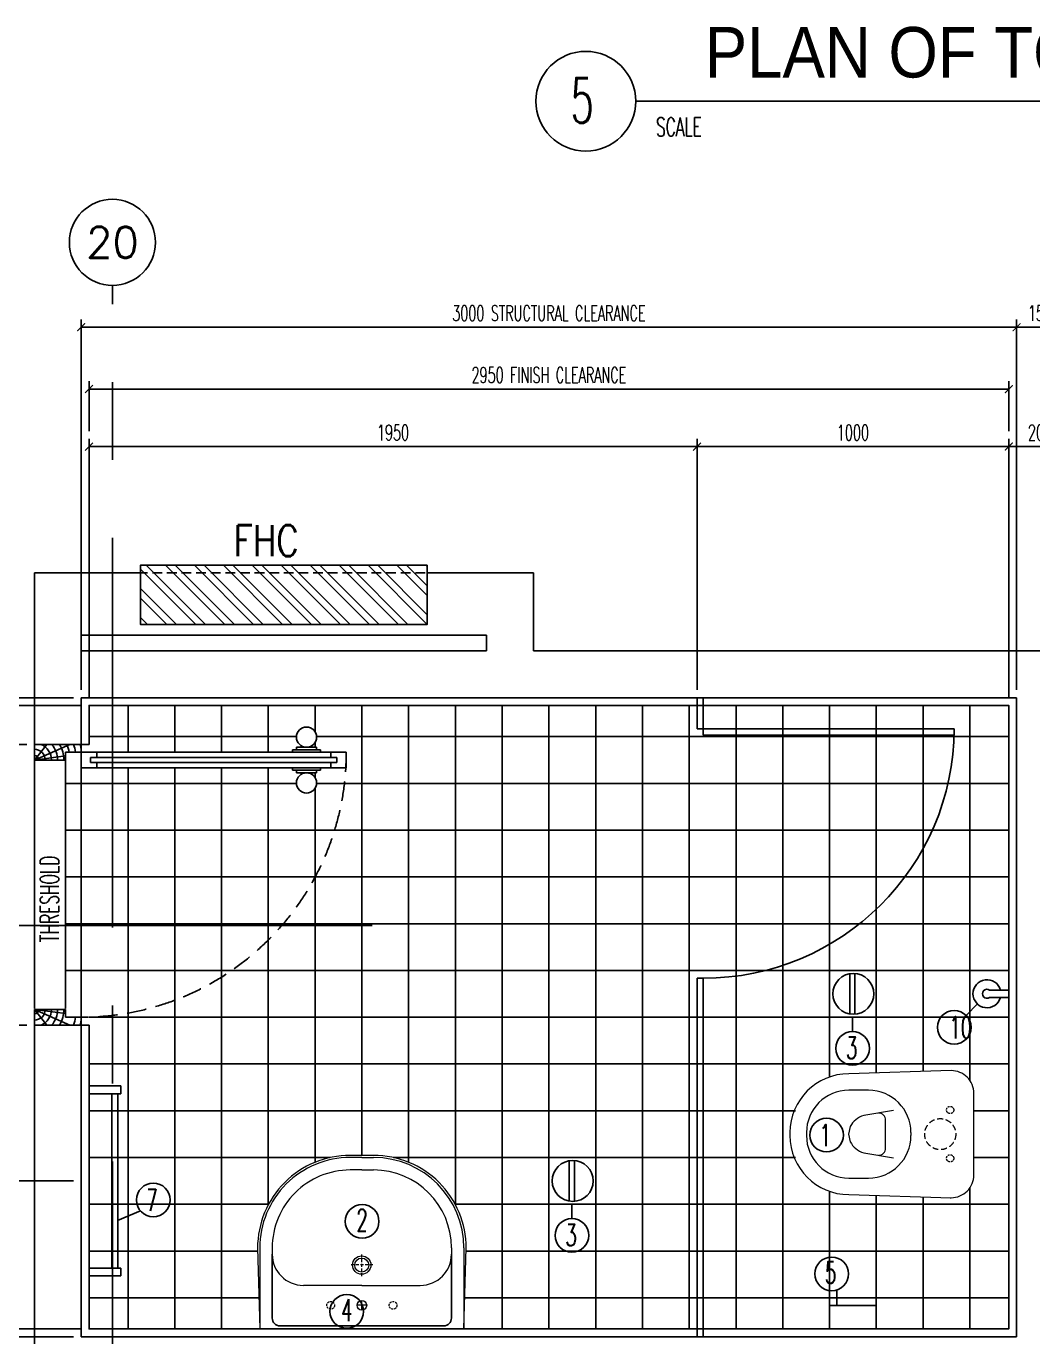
# Model space of a CAD drawing. Extents: x -171191 to -142314, y 196391 to 216316.
# Drawn here: x -168731 to -165503, y 199684 to 203888 of the extents above; entities that cross this region are included whole.
import ezdxf
from ezdxf.enums import TextEntityAlignment as Align

# ---------------------------------------------------------------- set-up
doc = ezdxf.new("R2010")
doc.units = 0
doc.header["$LTSCALE"] = 500
doc.header["$MEASUREMENT"] = 0
for name, pattern in [('CENTERX2', [4, 2.5, -0.5, 0.5, -0.5]), ('DASHED', [0.75, 0.5, -0.25]), ('HIDDEN', [0.375, 0.25, -0.125]), ('HIDDEN2', [0.1875, 0.125, -0.0625])]:
    doc.linetypes.add(name, pattern=pattern)
doc.layers.get('0').update_dxf_attribs({"linetype": 'CONTINUOUS'})
doc.layers.get('DEFPOINTS').update_dxf_attribs({"linetype": 'CONTINUOUS'})
for name, color, linetype in [('3', 3, 'CONTINUOUS'), ('A-TILES', 11, 'CONTINUOUS'), ('AX-CR', 2, 'CONTINUOUS'), ('AX-TXT', 2, 'CONTINUOUS'), ('AXES', 11, 'CENTERX2'), ('Axisname', 6, 'CONTINUOUS'), ('DIM-NEW', 4, 'CONTINUOUS'), ('Dimout', 4, 'CONTINUOUS'), ('DOOR', 2, 'CONTINUOUS'), ('DW', 7, 'CONTINUOUS'), ('ELE', 3, 'CONTINUOUS'), ('ELEV-MARK', 6, 'CONTINUOUS'), ('FHC', 2, 'CONTINUOUS'), ('FIX', 2, 'CONTINUOUS'), ('JUMP', 2, 'CONTINUOUS'), ('PART', 9, 'CONTINUOUS'), ('Plaster', 7, 'CONTINUOUS'), ('Tile', 5, 'CONTINUOUS'), ('TITLE', 1, 'CONTINUOUS'), ('TXT', 2, 'CONTINUOUS'), ('TXT1', 2, 'CONTINUOUS'), ('WALL', 6, 'CONTINUOUS')]:
    doc.layers.add(name, color=color, linetype=linetype)
doc.styles.add('ROMANS', font='romans.shx', dxfattribs={"width": 0.6})
doc.styles.add('TTXT', font='swisse.ttf', dxfattribs={"width": 0.9})
doc.dimstyles.new('R50', dxfattribs={"dimscale": 0, "dimtxt": 0.06, "dimasz": 0.03, "dimexe": 0.03, "dimexo": 0.03, "dimgap": 0.03, "dimtad": 1, "dimdec": 0, "dimlfac": 1000, "dimzin": 13, "dimdsep": 46, "dimtxsty": 'ROMANS', "dimblk": 'ARCHTICK', "dimcen": 0.09, "dimclrd": 4, "dimclre": 4, "dimclrt": 2, "dimadec": 0, "dimazin": 0, "dimtfac": 1, "dimtdec": 0, "dimtofl": 0, "dimtmove": 2, "dimatfit": 3, "dimldrblk": 'CLOSEDBLANK', "dimfxl": 0, "dimtolj": 1, "dimtzin": 0, "dimarcsym": 0})

# ---------------------------------------------------------------- blocks, each defined once
blk = doc.blocks.new('DOOR90')
at = {"layer": 'DOOR', "color": 0, "linetype": 'ByBlock'}
for p, q in [((-150, 0), (-150, -25)), ((-150, 0), (0, 0)), ((0, -50), (0, 0)), ((-1000, -25), (-1000, -75)), ((-1000, -75), (-1000, -25)), ((-950, -25), (-1000, -25)), ((-970, -42), (-970, -58)), ((-950, -42), (-970, -42)), ((-950, -25), (-950, -42)), ((-917.6, -25), (-917.6, -17.8)), ((-827.6, -17.8), (-917.6, -17.8)), ((-905, -17.8), (-905, -8.8)), ((-905, -8.8), (-840.2, -8.8)), ((-905, -17.8), (-840.2, -17.8)), ((-840.2, -17.8), (-840.2, -8.8)), ((-827.6, -25), (-827.6, -17.8)), ((-200, -42), (-200, -25)), ((-200, -25), (-150, -25)), ((-180, -42), (-200, -42)), ((-180, -58), (-180, -42)), ((-150, -75), (-150, -25)), ((-150, -25), (-100, -25)), ((-100, -25), (-100, -50)), ((-950, -75), (-1000, -75)), ((-950, -58), (-970, -58)), ((-950, -58), (-950, -75)), ((-917.6, -75), (-917.6, -82.2)), ((-827.6, -82.2), (-917.6, -82.2)), ((-905, -82.2), (-905, -91.2)), ((-905, -82.2), (-840.2, -82.2)), ((-840.2, -82.2), (-840.2, -91.2)), ((-827.6, -75), (-827.6, -82.2)), ((-200, -75), (-200, -58)), ((-200, -58), (-180, -58)), ((-150, -75), (-200, -75)), ((-100, -50), (0, -50)), ((-905, -91.2), (-840.2, -91.2)), ((-150, -900), (-150, -875)), ((-150, -875), (-100, -875)), ((-100, -850), (0, -850)), ((-100, -875), (-100, -850)), ((0, -850), (0, -900)), ((0, -900), (-150, -900)), ((-150, -900), (0, -900))]:
    blk.add_line(p, q, dxfattribs=at)
at = {"layer": 'DOOR', "color": 9, "linetype": 'ByBlock'}
for p, q in [((0, -50), (-113.7, 0)), ((0, -50), (-40.1, 0)), ((0, -50), (-100, -36.6)), ((0, -850), (-113.7, -900)), ((0, -850), (-100, -863.4)), ((0, -850), (-40.1, -900))]:
    blk.add_line(p, q, dxfattribs=at)
at = {"layer": 'DOOR', "linetype": 'ByBlock'}
for p, q in [((-200, -25), (-950, -25)), ((-200, -42), (-950, -42)), ((-200, -58), (-950, -58)), ((-950, -75), (-200, -75))]:
    blk.add_line(p, q, dxfattribs=at)
at = {"layer": 'DOOR', "color": 0, "linetype": 'ByBlock'}
for centre in [(-872.6, 23.5), (-872.6, -123.5)]:
    blk.add_circle(centre, 32.4, dxfattribs=at)
at = {"layer": 'DOOR', "color": 9, "linetype": 'ByBlock'}
for centre, radius, start, end in [((0, -50), 154.4, 161.1053, 166.2858), ((0, -50), 134.4, 158.1598, 169.28), ((0, -50), 94.4, 148.0182, 180), ((0, -50), 74.4, 137.7764, 180), ((0, -50), 114.4, 154.0838, 167.3774), ((0, -50), 54.4, 113.2074, 180), ((0, -50), 34.4, 90, 180), ((0, -50), 14.4, 90, 180), ((0, -850), 134.4, 190.72, 201.8402), ((0, -850), 94.4, 180, 211.9818), ((0, -850), 74.4, 180, 222.2236), ((0, -850), 54.4, 180, 246.7926), ((0, -850), 34.4, 180, 270), ((0, -850), 14.4, 180, 270), ((0, -850), 154.4, 193.7142, 198.8947)]:
    blk.add_arc(centre, radius, start, end, dxfattribs=at)
at = {"layer": 'DOOR', "linetype": 'HIDDEN', "ltscale": 0.5}
blk.add_arc((-150, -25), 850, 180, 270, dxfattribs=at)
blk = doc.blocks.new('_ARCHTICK')
at = {"color": 0, "linetype": 'ByBlock', "const_width": 0.15}
blk.add_lwpolyline([(-0.5, -0.5), (0.5, 0.5)], dxfattribs=at)
blk = doc.blocks.new('*D66')
at = {"layer": 'DEFPOINTS', "color": 0}
for p in [(-169598, 201709.2), (-168530, 201709.2), (-168530, 199709.2)]:
    blk.add_point(p, dxfattribs=at)
at = {"layer": 'Dimout', "color": 4, "lineweight": -2}
for p, q in [((-168555, 201709.2), (-169623, 201709.2)), ((-169598, 199709.2), (-169598, 201709.2)), ((-168555, 199709.2), (-169623, 199709.2))]:
    blk.add_line(p, q, dxfattribs=at)
at = {"layer": 'Dimout', "color": 4, "lineweight": -2, "xscale": 25, "yscale": 25, "zscale": 25}
for p, rotation in [((-169598, 201709.2), 90), ((-169598, 199709.2), 270)]:
    blk.add_blockref('_ARCHTICK', p, dxfattribs=dict(at, rotation=rotation))
at = {"layer": 'Dimout', "color": 2, "insert": (-169643, 200709.2), "char_height": 50, "attachment_point": 5, "rotation": 90, "style": 'ROMANS'}
blk.add_mtext('\\A1;2000 FINISH CLEARANCE', dxfattribs=at)
blk = doc.blocks.new('_ClosedBlank')
at = {"color": 0, "linetype": 'ByBlock', "lineweight": -2}
for p, q in [((-1, 0.17), (0, 0)), ((-1, 0.17), (-1, -0.17)), ((0, 0), (-1, -0.17))]:
    blk.add_line(p, q, dxfattribs=at)
blk = doc.blocks.new('*D65')
at = {"layer": 'DEFPOINTS', "color": 0}
for p in [(-169740.4, 201734.2), (-168555, 201734.2), (-168555, 199684.2)]:
    blk.add_point(p, dxfattribs=at)
at = {"layer": 'Dimout', "color": 4, "lineweight": -2}
for p, q in [((-168580, 201734.2), (-169765.4, 201734.2)), ((-169740.4, 199684.2), (-169740.4, 201734.2)), ((-168580, 199684.2), (-169765.4, 199684.2))]:
    blk.add_line(p, q, dxfattribs=at)
at = {"layer": 'Dimout', "color": 4, "lineweight": -2, "xscale": 25, "yscale": 25, "zscale": 25}
for p, rotation in [((-169740.4, 201734.2), 90), ((-169740.4, 199684.2), 270)]:
    blk.add_blockref('_ARCHTICK', p, dxfattribs=dict(at, rotation=rotation))
at = {"layer": 'Dimout', "color": 2, "insert": (-169785.4, 200709.2), "char_height": 50, "attachment_point": 5, "rotation": 90, "style": 'ROMANS'}
blk.add_mtext('\\A1;2050 STRUCTURAL CLEARANCE', dxfattribs=at)
blk = doc.blocks.new('*D64')
at = {"layer": 'DEFPOINTS', "color": 0}
for p in [(-168705, 201584.2), (-169414.7, 200684.2), (-168705, 200684.2)]:
    blk.add_point(p, dxfattribs=at)
at = {"layer": 'Dimout', "color": 4, "lineweight": -2}
for p, q in [((-168730, 201584.2), (-169439.7, 201584.2)), ((-169414.7, 201584.2), (-169414.7, 200684.2)), ((-168730, 200684.2), (-169439.7, 200684.2))]:
    blk.add_line(p, q, dxfattribs=at)
at = {"layer": 'Dimout', "color": 4, "lineweight": -2, "xscale": 25, "yscale": 25, "zscale": 25}
for p, rotation in [((-169414.7, 201584.2), 90), ((-169414.7, 200684.2), 270)]:
    blk.add_blockref('_ARCHTICK', p, dxfattribs=dict(at, rotation=rotation))
at = {"layer": 'Dimout', "color": 2, "insert": (-169459.7, 201134.2), "char_height": 50, "attachment_point": 5, "rotation": 90, "style": 'ROMANS'}
blk.add_mtext('\\A1;900', dxfattribs=at)
blk = doc.blocks.new('*X5')
at = {"color": 0}
for p, q in [((14608, 7877), (14819, 8088)), ((14625, 7890), (14821, 8086)), ((14637, 7899), (14823, 8084)), ((14647, 7905), (14825, 8082)), ((14656, 7910), (14826, 8081)), ((14664, 7915), (14828, 8079)), ((14671, 7919), (14830, 8077)), ((14678, 7922), (14832, 8075)), ((14685, 7925), (14833, 8073)), ((14691, 7928), (14835, 8072)), ((14697, 7930), (14837, 8070)), ((14703, 7933), (14839, 8068)), ((14709, 7935), (14841, 8066)), ((14714, 7937), (14842, 8065)), ((14719, 7938), (14844, 8063)), ((14725, 7940), (14846, 8061)), ((14730, 7941), (14848, 8059)), ((14734, 7943), (14849, 8058)), ((14739, 7944), (14851, 8056)), ((14744, 7945), (14853, 8054)), ((14749, 7946), (14855, 8052)), ((14753, 7947), (14856, 8051)), ((14757, 7948), (14858, 8049)), ((14762, 7949), (14860, 8047)), ((14766, 7950), (14862, 8045)), ((14770, 7950), (14863, 8043)), ((14774, 7951), (14865, 8042)), ((14778, 7951), (14867, 8040)), ((14782, 7952), (14869, 8038)), ((14786, 7952), (14871, 8036)), ((14790, 7953), (14872, 8035)), ((14794, 7953), (14874, 8033)), ((14798, 7953), (14876, 8031)), ((14802, 7953), (14878, 8029)), ((14805, 7954), (14879, 8028)), ((14809, 7954), (14881, 8026)), ((14813, 7954), (14883, 8024)), ((14816, 7954), (14885, 8022)), ((14820, 7954), (14886, 8020)), ((14823, 7954), (14888, 8019)), ((14827, 7954), (14890, 8017)), ((14830, 7954), (14892, 8015)), ((14834, 7953), (14894, 8013)), ((14837, 7953), (14895, 8012)), ((14840, 7953), (14897, 8010)), ((14844, 7953), (14899, 8008)), ((14847, 7953), (14901, 8006)), ((14850, 7952), (14902, 8005)), ((14853, 7952), (14904, 8003)), ((14856, 7952), (14906, 8001)), ((14860, 7951), (14908, 7999)), ((14863, 7951), (14909, 7997)), ((14866, 7950), (14911, 7996)), ((14869, 7950), (14913, 7994)), ((14872, 7949), (14915, 7992)), ((14875, 7949), (14917, 7990)), ((14878, 7948), (14918, 7989)), ((14881, 7948), (14920, 7987)), ((14884, 7947), (14922, 7985)), ((14887, 7947), (14924, 7983)), ((14890, 7946), (14925, 7982)), ((14893, 7945), (14927, 7980)), ((14895, 7945), (14929, 7978)), ((14898, 7944), (14931, 7976)), ((14901, 7943), (14932, 7974)), ((14904, 7942), (14934, 7973)), ((14907, 7942), (14936, 7971)), ((14909, 7941), (14938, 7969)), ((14912, 7940), (14939, 7967)), ((14915, 7939), (14941, 7966)), ((14917, 7938), (14943, 7964)), ((14920, 7937), (14945, 7962)), ((14923, 7937), (14947, 7960)), ((14925, 7936), (14948, 7959)), ((14928, 7935), (14950, 7957)), ((14931, 7934), (14952, 7955)), ((14933, 7933), (14954, 7953)), ((14936, 7932), (14955, 7952)), ((14938, 7931), (14957, 7950)), ((14941, 7930), (14959, 7948)), ((14943, 7929), (14961, 7946)), ((14946, 7928), (14962, 7944)), ((14948, 7927), (14964, 7943)), ((14951, 7926), (14966, 7941)), ((14953, 7925), (14968, 7939)), ((14956, 7923), (14970, 7937)), ((14958, 7922), (14971, 7936)), ((14960, 7921), (14973, 7934)), ((14963, 7920), (14975, 7932)), ((14965, 7919), (14977, 7930)), ((14967, 7918), (14978, 7929)), ((14970, 7916), (14980, 7927)), ((14972, 7915), (14982, 7925)), ((14974, 7914), (14984, 7923)), ((14977, 7913), (14985, 7921)), ((14979, 7911), (14987, 7920)), ((14981, 7910), (14989, 7918)), ((14983, 7909), (14991, 7916)), ((14986, 7908), (14993, 7914)), ((14988, 7906), (14994, 7913)), ((14990, 7905), (14996, 7911)), ((14992, 7903), (14998, 7909)), ((14994, 7902), (15000, 7907)), ((14997, 7901), (15001, 7906)), ((14999, 7899), (15003, 7904)), ((15001, 7898), (15005, 7902)), ((15003, 7896), (15007, 7900)), ((15005, 7895), (15008, 7898)), ((15007, 7894), (15010, 7897)), ((15009, 7892), (15012, 7895)), ((15011, 7891), (15014, 7893)), ((15013, 7889), (15016, 7891)), ((15015, 7888), (15017, 7890)), ((15017, 7886), (15019, 7888)), ((15019, 7884), (15021, 7886)), ((15021, 7883), (15023, 7884)), ((15023, 7881), (15024, 7883)), ((14360, 7629), (14571, 7839)), ((14364, 7629), (14557, 7822)), ((14368, 7629), (14549, 7810)), ((14371, 7629), (14542, 7800)), ((14375, 7629), (14537, 7791)), ((14378, 7629), (14533, 7783)), ((15025, 7880), (15026, 7881)), ((15027, 7878), (15028, 7879)), ((15029, 7877), (15030, 7877)), ((15031, 7875), (15031, 7875)), ((15033, 7873), (15033, 7874)), ((15035, 7872), (15035, 7872)), ((15036, 7870), (15037, 7870)), ((15038, 7868), (15038, 7868)), ((15040, 7867), (15040, 7867)), ((15042, 7865), (15042, 7865)), ((15044, 7863), (15044, 7863)), ((15046, 7861), (15046, 7861)), ((15047, 7860), (15047, 7860)), ((15051, 7856), (15051, 7856)), ((15053, 7854), (15053, 7854)), ((15054, 7852), (15054, 7853)), ((15056, 7851), (15056, 7851)), ((15058, 7849), (15058, 7849)), ((15059, 7847), (15060, 7847)), ((15061, 7845), (15061, 7845)), ((15063, 7843), (15063, 7844)), ((15064, 7841), (15065, 7842)), ((15066, 7839), (15067, 7840)), ((15068, 7837), (15069, 7838)), ((15069, 7836), (15070, 7837)), ((15071, 7834), (15072, 7835)), ((15072, 7832), (15074, 7833)), ((15074, 7830), (15076, 7831)), ((15076, 7828), (15077, 7830)), ((15077, 7826), (15079, 7828)), ((15079, 7824), (15081, 7826)), ((15080, 7822), (15083, 7824)), ((15082, 7820), (15084, 7822)), ((15083, 7818), (15086, 7821)), ((15085, 7815), (15088, 7819)), ((15086, 7813), (15090, 7817)), ((15087, 7811), (15092, 7815)), ((15089, 7809), (15093, 7814)), ((15090, 7807), (15095, 7812)), ((15092, 7805), (15097, 7810)), ((15093, 7803), (15099, 7808)), ((15094, 7801), (15100, 7807)), ((15096, 7798), (15102, 7805)), ((15097, 7796), (15104, 7803)), ((15098, 7794), (15106, 7801)), ((15100, 7792), (15107, 7799)), ((15101, 7790), (15109, 7798)), ((15102, 7787), (15111, 7796)), ((15104, 7785), (15113, 7794)), ((15105, 7783), (15115, 7792)), ((15106, 7780), (15116, 7791)), ((15107, 7778), (15118, 7789)), ((15108, 7776), (15120, 7787)), ((15110, 7773), (15122, 7785)), ((15111, 7771), (15123, 7784)), ((15112, 7769), (15125, 7782)), ((15113, 7766), (15127, 7780)), ((15114, 7764), (15129, 7778)), ((14382, 7629), (14529, 7776)), ((14385, 7629), (14525, 7769)), ((14389, 7629), (14522, 7762)), ((14392, 7629), (14519, 7756)), ((14396, 7629), (14517, 7750)), ((14399, 7629), (14515, 7744)), ((14403, 7629), (14513, 7739)), ((14406, 7629), (14511, 7733)), ((14410, 7629), (14509, 7728)), ((14413, 7629), (14507, 7723)), ((14417, 7629), (14506, 7718)), ((14421, 7629), (14505, 7713)), ((14424, 7629), (14503, 7708)), ((14428, 7629), (14502, 7703)), ((14431, 7629), (14501, 7699)), ((14435, 7629), (14500, 7694)), ((14438, 7629), (14499, 7690)), ((14442, 7629), (14499, 7686)), ((14445, 7629), (14498, 7681)), ((14449, 7629), (14497, 7677)), ((14452, 7629), (14497, 7673)), ((15115, 7761), (15130, 7777)), ((15116, 7759), (15132, 7775)), ((15117, 7756), (15134, 7773)), ((15118, 7754), (15136, 7771)), ((15119, 7751), (15137, 7769)), ((15121, 7749), (15139, 7768)), ((15122, 7746), (15141, 7766)), ((15122, 7744), (15143, 7764)), ((15123, 7741), (15145, 7762)), ((15124, 7739), (15146, 7761)), ((15125, 7736), (15148, 7759)), ((15126, 7733), (15150, 7757)), ((15127, 7731), (15152, 7755)), ((15128, 7728), (15153, 7754)), ((15129, 7725), (15155, 7752)), ((15130, 7723), (15157, 7750)), ((15130, 7720), (15159, 7748)), ((15131, 7717), (15160, 7746)), ((15132, 7714), (15162, 7745)), ((15133, 7712), (15164, 7743)), ((15133, 7709), (15166, 7741)), ((15134, 7706), (15168, 7739)), ((15135, 7703), (15169, 7738)), ((15136, 7700), (15171, 7736)), ((15136, 7697), (15173, 7734)), ((15137, 7695), (15175, 7732)), ((15137, 7692), (15176, 7731)), ((15138, 7689), (15178, 7729)), ((15139, 7686), (15180, 7727)), ((15139, 7683), (15182, 7725)), ((15140, 7680), (15183, 7723)), ((15140, 7676), (15185, 7722)), ((15140, 7673), (15187, 7720)), ((15141, 7670), (15189, 7718)), ((15141, 7667), (15191, 7716)), ((15142, 7664), (15192, 7715)), ((15142, 7661), (15194, 7713)), ((15142, 7658), (15196, 7711)), ((15143, 7654), (15198, 7709)), ((15143, 7651), (15199, 7708)), ((15143, 7648), (15201, 7706)), ((15143, 7644), (15203, 7704)), ((15143, 7641), (15205, 7702)), ((15143, 7637), (15206, 7700)), ((15143, 7634), (15208, 7699)), ((15144, 7631), (15210, 7697)), ((15145, 7629), (15212, 7695)), ((15149, 7629), (15214, 7693)), ((15152, 7629), (15215, 7692)), ((15156, 7629), (15217, 7690)), ((15159, 7629), (15219, 7688)), ((15163, 7629), (15221, 7686)), ((15167, 7629), (15222, 7685)), ((15170, 7629), (15224, 7683)), ((15174, 7629), (15226, 7681)), ((15177, 7629), (15228, 7679)), ((15181, 7629), (15229, 7678)), ((15184, 7629), (15231, 7676)), ((15188, 7629), (15233, 7674)), ((15191, 7629), (15235, 7672)), ((14456, 7629), (14496, 7669)), ((14459, 7629), (14496, 7665)), ((14463, 7629), (14495, 7661)), ((14466, 7629), (14495, 7657)), ((14470, 7629), (14494, 7653)), ((14474, 7629), (14494, 7649)), ((14477, 7629), (14494, 7646)), ((14481, 7629), (14494, 7642)), ((14484, 7629), (14494, 7638)), ((14488, 7629), (14494, 7635)), ((14491, 7629), (14494, 7631)), ((15195, 7629), (15236, 7670)), ((15198, 7629), (15238, 7669)), ((15202, 7629), (15240, 7667)), ((15205, 7629), (15242, 7665)), ((15209, 7629), (15244, 7663)), ((15212, 7629), (15245, 7662)), ((15216, 7629), (15247, 7660)), ((15220, 7629), (15249, 7658)), ((15223, 7629), (15251, 7656)), ((15227, 7629), (15252, 7655)), ((15230, 7629), (15254, 7653)), ((15234, 7629), (15256, 7651)), ((15237, 7629), (15258, 7649)), ((15241, 7629), (15259, 7647)), ((15244, 7629), (15261, 7646)), ((15248, 7629), (15263, 7644)), ((15251, 7629), (15265, 7642)), ((15255, 7629), (15267, 7640)), ((15258, 7629), (15268, 7639)), ((15262, 7629), (15270, 7637)), ((15266, 7629), (15272, 7635)), ((15269, 7629), (15274, 7633)), ((15273, 7629), (15275, 7632)), ((15276, 7629), (15277, 7630))]:
    blk.add_line(p, q, dxfattribs=at)
blk = doc.blocks.new('A$C00CD09EC')
at = {"layer": 'ELEV-MARK', "color": 6}
for p, q in [((0, 0.2734), (0.1838, 0.4572)), ((0.3677, 0.2734), (0.1838, 0.4572)), ((0.0538, 0.2734), (0, 0.2734)), ((0.3138, 0.2734), (0.0538, 0.2734)), ((0.3677, 0.2734), (0.3138, 0.2734))]:
    blk.add_line(p, q, dxfattribs=at)
at = {"layer": 'ELEV-MARK', "color": 6, "linetype": 'HIDDEN'}
for p, q in [((0.1838, 0), (0.1838, 0.1434)), ((1.6607, 0.0488), (0.1154, 0.0488))]:
    blk.add_line(p, q, dxfattribs=at)
at = {"layer": 'ELEV-MARK', "color": 6}
blk.add_circle((0.1838, 0.2734), 0.13, dxfattribs=at)
at = {"layer": 'ELEV-MARK', "color": 11, "xscale": -0.0004000000000132786, "yscale": 0.0004000000000132786, "zscale": 0.0004}
blk.add_blockref('*X5', (6.1113, -2.7781), dxfattribs=at)
at = {"layer": 'ELEV-MARK', "color": 6, "style": 'ROMANS', "width": 0.6}
blk.add_attdef('R', text='', height=0.09, dxfattribs=at).set_placement((0.1848, 0.3332), align=Align.MIDDLE)
at = {"layer": 'ELEV-MARK', "color": 2, "style": 'ROMANS', "width": 0.6}
blk.add_attdef('AR.00', text='', height=0.056, dxfattribs=at).set_placement((0.1756, 0.2211), align=Align.MIDDLE)
blk = doc.blocks.new('WC1')
at = {"layer": 'FIX', "lineweight": 20}
for p, q in [((-210, 203.8), (-538, 193.8)), ((-475, 140.8), (-538, 140.8)), ((-394.8, 75.7), (-490.4, 60.1)), ((-727, 4.8), (-727, -4.8)), ((-674, 4.8), (-674, -4.8)), ((-533.7, 24.2), (-539.5, 0)), ((-539.5, 0), (-533.7, -24.2)), ((-339, 4.8), (-339, -4.8)), ((-490.4, -60.1), (-394.8, -75.7)), ((-538, -140.8), (-475, -140.8)), ((-538, -193.8), (-210, -203.8))]:
    blk.add_line(p, q, dxfattribs=at)
at = {"layer": 'FIX', "linetype": 'Continuous', "lineweight": 20}
blk.add_line((-420.1, -47.3), (-420.4, 44.6), dxfattribs=at)
at = {"layer": 'FIX', "lineweight": 20}
blk.add_lwpolyline([(-213.2, -203.8), (-210, -203.8, 0.414214), (-137, -130.8), (-137, 0), (-137, 130.8, 0.414214), (-210, 203.8)], format="xyb", dxfattribs=at)
at = {"layer": 'FIX', "linetype": 'HIDDEN', "lineweight": 20, "ltscale": 0.05}
for centre in [(-213.2, 77.5), (-213.2, -77.5)]:
    blk.add_circle(centre, 11.6, dxfattribs=at)
at = {"layer": 'FIX', "linetype": 'HIDDEN2', "lineweight": 20, "ltscale": 0.3}
blk.add_circle((-245, 0), 49.8, dxfattribs=at)
at = {"layer": 'FIX', "lineweight": 20}
for centre, radius, start, end in [((-538, 4.8), 189, 90, 180), ((-538, 4.8), 136, 90, 180), ((-475, 4.8), 136, 360, 90), ((-473, -6.9), 68.2, 128.9242, 152.8468), ((-464.4, -17.6), 82, 108.496, 128.9242), ((-538, -4.8), 189, 180, 270), ((-538, -4.8), 136, 180, 270), ((-473, 6.9), 68.2, 207.1532, 231.0758), ((-475, -4.8), 136, 270, 0), ((-464.4, 17.6), 82, 231.0758, 251.504)]:
    blk.add_arc(centre, radius, start, end, dxfattribs=at)
at = {"layer": 'FIX', "linetype": 'Continuous', "lineweight": 20}
for centre, start, end in [((-442.7, 45.5), 357.6662, 91.6121), ((-442.4, -45.6), 268.3879, 2.3338)]:
    blk.add_arc(centre, 22.3, start, end, dxfattribs=at)
blk = doc.blocks.new('A$C67076F16')
at = {"layer": 'DIM-NEW'}
for p, q in [((0.0138, 0.1136), (0.1863, 0.1136)), ((0.0127, 0.0913), (0.1876, 0.0913))]:
    blk.add_line(p, q, dxfattribs=at)
at = {"layer": 'DW'}
blk.add_lwpolyline([(0, 0.2), (0, 0), (0.2, 0), (0.2, 0.2)], close=True, dxfattribs=at)
at = {"layer": 'FIX', "color": 2}
blk.add_circle((0.1, 0.0983), 0.0876, dxfattribs=at)
blk = doc.blocks.new('*D45')
at = {"layer": 'DEFPOINTS', "color": 0}
for p in [(-165555, 199684.2), (-168555, 199659.2), (-165555, 198203.9)]:
    blk.add_point(p, dxfattribs=at)
at = {"layer": 'Dimout', "color": 4, "lineweight": -2}
for p, q in [((-165555, 199659.2), (-165555, 198178.9)), ((-168555, 199634.2), (-168555, 198178.9)), ((-168555, 198203.9), (-165555, 198203.9))]:
    blk.add_line(p, q, dxfattribs=at)
at = {"layer": 'Dimout', "color": 4, "lineweight": -2, "xscale": 25, "yscale": 25, "zscale": 25, "rotation": 180}
blk.add_blockref('_ARCHTICK', (-168555, 198203.9), dxfattribs=at)
at = {"layer": 'Dimout', "color": 4, "lineweight": -2, "xscale": 25, "yscale": 25, "zscale": 25}
blk.add_blockref('_ARCHTICK', (-165555, 198203.9), dxfattribs=at)
at = {"layer": 'Dimout', "color": 2, "insert": (-167055, 198248.9), "char_height": 50, "attachment_point": 5, "style": 'ROMANS'}
blk.add_mtext('\\A1;3000 STRUCTURAL CLEARANCE', dxfattribs=at)
blk = doc.blocks.new('LAV-003')
at = {"layer": 'FIX', "linetype": 'Continuous', "lineweight": 20}
for p, q in [((-327.5, -285), (-327.5, -25)), ((327.5, -285), (327.5, -25)), ((0, -165), (-187.5, -165)), ((0, -165), (187.5, -165)), ((-287.5, -285), (-287.5, -265)), ((287.5, -285), (287.5, -265)), ((0, -535), (-37.5, -535)), ((0, -535), (37.5, -535)), ((0, -575), (-37.5, -575)), ((0, -575), (37.5, -575))]:
    blk.add_line(p, q, dxfattribs=at)
at = {"layer": 'FIX', "linetype": 'ByBlock'}
blk.add_line((-327.5, -25), (327.5, -25), dxfattribs=at)
at = {"layer": 'FIX', "linetype": 'ByBlock', "ltscale": 0.3}
for p, q in [((0, -35), (-262.5, -35)), ((0, -35), (262.5, -35)), ((-287.5, -265), (-287.5, -60)), ((287.5, -265), (287.5, -60))]:
    blk.add_line(p, q, dxfattribs=at)
at = {"layer": 'FIX', "lineweight": 20}
for p, q in [((-15.6, -100.9), (15.5, -100.9)), ((0, -85.4), (0, -116.5))]:
    blk.add_line(p, q, dxfattribs=at)
at = {"layer": 'FIX', "linetype": 'DASHED', "lineweight": 20, "ltscale": 0.04}
for p, q in [((0, -193.9), (0, -266.1)), ((-35.7, -230.5), (36.6, -230.5))]:
    blk.add_line(p, q, dxfattribs=at)
at = {"layer": 'FIX', "linetype": 'Continuous', "lineweight": 20}
blk.add_lwpolyline([(294.8, -25), (0, -25), (-327.5, -25), (-334.5, -285, 0.414214), (-37.5, -582), (0, -582), (37.5, -582, 0.414214), (334.5, -285), (327.5, -25), (0, -25)], format="xyb", dxfattribs=at)
at = {"layer": 'FIX', "linetype": 'HIDDEN', "lineweight": 20, "ltscale": 0.05}
for centre in [(-100, -100.9), (100, -100.9)]:
    blk.add_circle(centre, 12.4, dxfattribs=at)
at = {"layer": 'FIX', "lineweight": 20}
for centre, radius in [((0, -100.9), 15.5), ((0.5, -230), 29.5), ((0.5, -230), 22.5)]:
    blk.add_circle(centre, radius, dxfattribs=at)
at = {"layer": 'FIX', "linetype": 'ByBlock', "ltscale": 0.3}
for centre, start, end in [((-262.5, -60), 90, 180), ((262.5, -60), 0, 90)]:
    blk.add_arc(centre, 25, start, end, dxfattribs=at)
at = {"layer": 'FIX', "linetype": 'Continuous', "lineweight": 20}
for centre, radius, start, end in [((-187.5, -265), 100, 90, 180), ((187.5, -265), 100, 0, 90), ((-37.5, -285), 290, 180, 270), ((-37.5, -285), 250, 180, 270), ((37.5, -285), 250, 270, 0), ((37.5, -285), 290, 270, 0)]:
    blk.add_arc(centre, radius, start, end, dxfattribs=at)
blk = doc.blocks.new('A$C6F351844')
for p, q in [((0, 0.1016), (0.0254, 0.1016)), ((0, 0), (0, 0.1016)), ((0.0254, 0.1016), (0.0254, 0)), ((0.5842, 0.0921), (0.0254, 0.0921)), ((0.5842, 0), (0.5842, 0.1016)), ((0.5842, 0.1016), (0.6096, 0.1016)), ((0.6096, 0.1016), (0.6096, 0)), ((0.5842, 0.073), (0.0254, 0.073)), ((0.0254, 0), (0, 0)), ((0.6096, 0), (0.5842, 0))]:
    blk.add_line(p, q)
blk = doc.blocks.new('*D62')
at = {"layer": 'DEFPOINTS', "color": 0}
for p in [(-168705, 200184.2), (-169414.7, 199709.2), (-168705, 199709.2)]:
    blk.add_point(p, dxfattribs=at)
at = {"layer": 'Dimout', "color": 4, "lineweight": -2}
for p, q in [((-168730, 200184.2), (-169439.7, 200184.2)), ((-169414.7, 200184.2), (-169414.7, 199709.2)), ((-168730, 199709.2), (-169439.7, 199709.2))]:
    blk.add_line(p, q, dxfattribs=at)
at = {"layer": 'Dimout', "color": 4, "lineweight": -2, "xscale": 25, "yscale": 25, "zscale": 25}
for p, rotation in [((-169414.7, 200184.2), 90), ((-169414.7, 199709.2), 270)]:
    blk.add_blockref('_ARCHTICK', p, dxfattribs=dict(at, rotation=rotation))
at = {"layer": 'Dimout', "color": 2, "insert": (-169459.7, 199946.7), "char_height": 50, "attachment_point": 5, "rotation": 90, "style": 'ROMANS'}
blk.add_mtext('\\A1;475', dxfattribs=at)
blk = doc.blocks.new('*D61')
at = {"layer": 'DEFPOINTS', "color": 0}
for p in [(-168730, 200684.2), (-169414.7, 200184.2), (-168555, 200184.2)]:
    blk.add_point(p, dxfattribs=at)
at = {"layer": 'Dimout', "color": 4, "lineweight": -2}
for p, q in [((-168755, 200684.2), (-169439.7, 200684.2)), ((-169414.7, 200684.2), (-169414.7, 200184.2)), ((-168580, 200184.2), (-169439.7, 200184.2))]:
    blk.add_line(p, q, dxfattribs=at)
at = {"layer": 'Dimout', "color": 4, "lineweight": -2, "xscale": 25, "yscale": 25, "zscale": 25}
for p, rotation in [((-169414.7, 200684.2), 90), ((-169414.7, 200184.2), 270)]:
    blk.add_blockref('_ARCHTICK', p, dxfattribs=dict(at, rotation=rotation))
at = {"layer": 'Dimout', "color": 2, "insert": (-169459.7, 200434.2), "char_height": 50, "attachment_point": 5, "rotation": 90, "style": 'ROMANS'}
blk.add_mtext('\\A1;500', dxfattribs=at)
blk = doc.blocks.new('*D42')
at = {"layer": 'DEFPOINTS', "color": 0}
for p in [(-166580, 199684.2), (-166080, 199659.2), (-166580, 198537.7)]:
    blk.add_point(p, dxfattribs=at)
at = {"layer": 'Dimout', "color": 4, "lineweight": -2}
for p, q in [((-166580, 199659.2), (-166580, 198512.7)), ((-166080, 199634.2), (-166080, 198512.7)), ((-166080, 198537.7), (-166580, 198537.7))]:
    blk.add_line(p, q, dxfattribs=at)
at = {"layer": 'Dimout', "color": 4, "lineweight": -2, "xscale": 25, "yscale": 25, "zscale": 25, "rotation": 180}
blk.add_blockref('_ARCHTICK', (-166580, 198537.7), dxfattribs=at)
at = {"layer": 'Dimout', "color": 4, "lineweight": -2, "xscale": 25, "yscale": 25, "zscale": 25}
blk.add_blockref('_ARCHTICK', (-166080, 198537.7), dxfattribs=at)
at = {"layer": 'Dimout', "color": 2, "insert": (-166330, 198582.7), "char_height": 50, "attachment_point": 5, "style": 'ROMANS'}
blk.add_mtext('\\A1;500', dxfattribs=at)
blk = doc.blocks.new('*D41')
at = {"layer": 'DEFPOINTS', "color": 0}
for p in [(-166580, 199684.2), (-167655, 199509.2), (-167655, 198537.7)]:
    blk.add_point(p, dxfattribs=at)
at = {"layer": 'Dimout', "color": 4, "lineweight": -2}
for p, q in [((-166580, 199659.2), (-166580, 198512.7)), ((-167655, 199484.2), (-167655, 198512.7)), ((-166580, 198537.7), (-167655, 198537.7))]:
    blk.add_line(p, q, dxfattribs=at)
at = {"layer": 'Dimout', "color": 4, "lineweight": -2, "xscale": 25, "yscale": 25, "zscale": 25, "rotation": 180}
blk.add_blockref('_ARCHTICK', (-167655, 198537.7), dxfattribs=at)
at = {"layer": 'Dimout', "color": 4, "lineweight": -2, "xscale": 25, "yscale": 25, "zscale": 25}
blk.add_blockref('_ARCHTICK', (-166580, 198537.7), dxfattribs=at)
at = {"layer": 'Dimout', "color": 2, "insert": (-167117.5, 198582.7), "char_height": 50, "attachment_point": 5, "style": 'ROMANS'}
blk.add_mtext('\\A1;1075', dxfattribs=at)
blk = doc.blocks.new('A$C785E76E1')
at = {"layer": 'JUMP'}
for p, q in [((0.033, 0.0529), (0.033, 0.1149)), ((0.057, 0.0529), (0.057, 0.1149))]:
    blk.add_line(p, q, dxfattribs=at)
for radius, start, end in [(0.045, 105.4782, 74.5218), (0.0144, 146.4427, 33.5573)]:
    blk.add_arc((0.045, 0.045), radius, start, end, dxfattribs=at)
blk = doc.blocks.new('*D78')
at = {"layer": 'DEFPOINTS', "color": 0}
for p in [(-166580, 202539.6), (-166580, 201734.2), (-165580, 201709.2)]:
    blk.add_point(p, dxfattribs=at)
at = {"layer": 'Dimout', "color": 4, "lineweight": -2}
for p, q in [((-166580, 201759.2), (-166580, 202564.6)), ((-165580, 201734.2), (-165580, 202564.6)), ((-165580, 202539.6), (-166580, 202539.6))]:
    blk.add_line(p, q, dxfattribs=at)
at = {"layer": 'Dimout', "color": 4, "lineweight": -2, "xscale": 25, "yscale": 25, "zscale": 25, "rotation": 180}
blk.add_blockref('_ARCHTICK', (-166580, 202539.6), dxfattribs=at)
at = {"layer": 'Dimout', "color": 4, "lineweight": -2, "xscale": 25, "yscale": 25, "zscale": 25}
blk.add_blockref('_ARCHTICK', (-165580, 202539.6), dxfattribs=at)
at = {"layer": 'Dimout', "color": 2, "insert": (-166080, 202584.6), "char_height": 50, "attachment_point": 5, "style": 'ROMANS'}
blk.add_mtext('\\A1;1000', dxfattribs=at)
blk = doc.blocks.new('*D58')
at = {"layer": 'DEFPOINTS', "color": 0}
for p in [(-168530, 202724.2), (-168530, 202564.6), (-165580, 202564.6)]:
    blk.add_point(p, dxfattribs=at)
at = {"layer": 'Dimout', "color": 4, "lineweight": -2}
for p, q in [((-168530, 202589.6), (-168530, 202749.2)), ((-165580, 202724.2), (-168530, 202724.2)), ((-165580, 202589.6), (-165580, 202749.2))]:
    blk.add_line(p, q, dxfattribs=at)
at = {"layer": 'Dimout', "color": 4, "lineweight": -2, "xscale": 25, "yscale": 25, "zscale": 25, "rotation": 180}
blk.add_blockref('_ARCHTICK', (-168530, 202724.2), dxfattribs=at)
at = {"layer": 'Dimout', "color": 4, "lineweight": -2, "xscale": 25, "yscale": 25, "zscale": 25}
blk.add_blockref('_ARCHTICK', (-165580, 202724.2), dxfattribs=at)
at = {"layer": 'Dimout', "color": 2, "insert": (-167055, 202769.2), "char_height": 50, "attachment_point": 5, "style": 'ROMANS'}
blk.add_mtext('\\A1;2950 FINISH CLEARANCE', dxfattribs=at)
blk = doc.blocks.new('*D56')
at = {"layer": 'DEFPOINTS', "color": 0}
for p in [(-165555, 202922.5), (-168555, 201734.2), (-165555, 201734.2)]:
    blk.add_point(p, dxfattribs=at)
at = {"layer": 'Dimout', "color": 4, "lineweight": -2}
for p, q in [((-168555, 201759.2), (-168555, 202947.5)), ((-168555, 202922.5), (-165555, 202922.5)), ((-165555, 201759.2), (-165555, 202947.5))]:
    blk.add_line(p, q, dxfattribs=at)
at = {"layer": 'Dimout', "color": 4, "lineweight": -2, "xscale": 25, "yscale": 25, "zscale": 25, "rotation": 180}
blk.add_blockref('_ARCHTICK', (-168555, 202922.5), dxfattribs=at)
at = {"layer": 'Dimout', "color": 4, "lineweight": -2, "xscale": 25, "yscale": 25, "zscale": 25}
blk.add_blockref('_ARCHTICK', (-165555, 202922.5), dxfattribs=at)
at = {"layer": 'Dimout', "color": 2, "insert": (-167055, 202967.5), "char_height": 50, "attachment_point": 5, "style": 'ROMANS'}
blk.add_mtext('\\A1;3000 STRUCTURAL CLEARANCE', dxfattribs=at)
blk = doc.blocks.new('AXU')
at = {"layer": 'AX-CR'}
blk.add_circle((0, 350), 350, dxfattribs=at)
at = {"layer": 'AX-TXT', "style": 'ROMANS'}
blk.add_attdef('AX', text='', height=250, dxfattribs=at).set_placement((0, 350), align=Align.MIDDLE)
blk = doc.blocks.new('*D63')
at = {"layer": 'DEFPOINTS', "color": 0}
for p in [(-168530, 201709.2), (-169414.7, 201584.2), (-168705, 201584.2)]:
    blk.add_point(p, dxfattribs=at)
at = {"layer": 'Dimout', "color": 4, "lineweight": -2}
for p, q in [((-168555, 201709.2), (-169439.7, 201709.2)), ((-169414.7, 201709.2), (-169414.7, 201584.2)), ((-168730, 201584.2), (-169439.7, 201584.2))]:
    blk.add_line(p, q, dxfattribs=at)
at = {"layer": 'Dimout', "color": 4, "lineweight": -2, "xscale": 25, "yscale": 25, "zscale": 25}
for p, rotation in [((-169414.7, 201709.2), 90), ((-169414.7, 201584.2), 270)]:
    blk.add_blockref('_ARCHTICK', p, dxfattribs=dict(at, rotation=rotation))
at = {"layer": 'Dimout', "color": 2, "insert": (-169459.7, 201646.7), "char_height": 50, "attachment_point": 5, "rotation": 90, "style": 'ROMANS'}
blk.add_mtext('\\A1;125', dxfattribs=at)
blk = doc.blocks.new('*D57')
at = {"layer": 'DEFPOINTS', "color": 0}
for p in [(-168530, 202539.6), (-168530, 201709.2), (-166580, 201734.2)]:
    blk.add_point(p, dxfattribs=at)
at = {"layer": 'Dimout', "color": 4, "lineweight": -2}
for p, q in [((-168530, 201734.2), (-168530, 202564.6)), ((-166580, 201759.2), (-166580, 202564.6)), ((-166580, 202539.6), (-168530, 202539.6))]:
    blk.add_line(p, q, dxfattribs=at)
at = {"layer": 'Dimout', "color": 4, "lineweight": -2, "xscale": 25, "yscale": 25, "zscale": 25, "rotation": 180}
blk.add_blockref('_ARCHTICK', (-168530, 202539.6), dxfattribs=at)
at = {"layer": 'Dimout', "color": 4, "lineweight": -2, "xscale": 25, "yscale": 25, "zscale": 25}
blk.add_blockref('_ARCHTICK', (-166580, 202539.6), dxfattribs=at)
at = {"layer": 'Dimout', "color": 2, "insert": (-167555, 202584.6), "char_height": 50, "attachment_point": 5, "style": 'ROMANS'}
blk.add_mtext('\\A1;1950', dxfattribs=at)
blk = doc.blocks.new('*D75')
at = {"layer": 'DEFPOINTS', "color": 0}
for p in [(-165580, 202539.6), (-165580, 201709.2), (-165380, 201709.2)]:
    blk.add_point(p, dxfattribs=at)
at = {"layer": 'Dimout', "color": 4, "lineweight": -2}
for p, q in [((-165580, 201734.2), (-165580, 202564.6)), ((-165380, 201734.2), (-165380, 202564.6)), ((-165380, 202539.6), (-165580, 202539.6))]:
    blk.add_line(p, q, dxfattribs=at)
at = {"layer": 'Dimout', "color": 4, "lineweight": -2, "xscale": 25, "yscale": 25, "zscale": 25, "rotation": 180}
blk.add_blockref('_ARCHTICK', (-165580, 202539.6), dxfattribs=at)
at = {"layer": 'Dimout', "color": 4, "lineweight": -2, "xscale": 25, "yscale": 25, "zscale": 25}
blk.add_blockref('_ARCHTICK', (-165380, 202539.6), dxfattribs=at)
at = {"layer": 'Dimout', "color": 2, "insert": (-165480, 202584.6), "char_height": 50, "attachment_point": 5, "style": 'ROMANS'}
blk.add_mtext('\\A1;200', dxfattribs=at)
blk = doc.blocks.new('*D73')
at = {"layer": 'DEFPOINTS', "color": 0}
for p in [(-165405, 202922.5), (-165555, 201734.2), (-165405, 201734.2)]:
    blk.add_point(p, dxfattribs=at)
at = {"layer": 'Dimout', "color": 4, "lineweight": -2}
for p, q in [((-165555, 201759.2), (-165555, 202947.5)), ((-165555, 202922.5), (-165405, 202922.5)), ((-165405, 201759.2), (-165405, 202947.5))]:
    blk.add_line(p, q, dxfattribs=at)
at = {"layer": 'Dimout', "color": 4, "lineweight": -2, "xscale": 25, "yscale": 25, "zscale": 25, "rotation": 180}
blk.add_blockref('_ARCHTICK', (-165555, 202922.5), dxfattribs=at)
at = {"layer": 'Dimout', "color": 4, "lineweight": -2, "xscale": 25, "yscale": 25, "zscale": 25}
blk.add_blockref('_ARCHTICK', (-165405, 202922.5), dxfattribs=at)
at = {"layer": 'Dimout', "color": 2, "insert": (-165480, 202967.5), "char_height": 50, "attachment_point": 5, "style": 'ROMANS'}
blk.add_mtext('\\A1;150', dxfattribs=at)

msp = doc.modelspace()

# ---------------------------------------------------------------- hatches: boundary and pattern name
at = {"layer": 'FHC', "linetype": 'ByBlock', "ltscale": 0.3}
h = msp.add_hatch(dxfattribs=at)
h.set_pattern_fill('ANSI32', color=11, scale=175, style=0)
h.set_pattern_definition([(135, (64751.14, 170918.17), (46.403883, 46.403883), []), (135, (64720.2, 170918.17), (46.403883, 46.403883), [])])
h.paths.add_polyline_path([(-168365, 201969.2), (-168365, 202159.2), (-167445, 202159.2), (-167445, 201969.2)])
h.paths.add_polyline_path([(-167232.4, 201548), (-167232.4, 201968.9), (-167494.9, 201968.9), (-167494.9, 201548)], flags=9)

# ---------------------------------------------------------------- linework, layer by layer
at = {"layer": '3'}
for p, q in [((-168705, 201534.2), (-168705, 200737.2)), ((-168605, 201534.2), (-168605, 200737.2))]:
    msp.add_line(p, q, dxfattribs=at)
at = {"layer": 'AXES'}
msp.add_line((-168455, 196996.7), (-168455, 203056.7), dxfattribs=at)
at = {"layer": 'Axisname'}
msp.add_line((-166776.7, 203647.4), (-164628.3, 203647.4), dxfattribs=at)
at = {"layer": 'ELE'}
for p, q in [((-165716.3, 200714.3), (-165680.9, 200751.8)), ((-166081.3, 200663.4), (-166081.3, 200711.4)), ((-166981.3, 200063.3), (-166981.3, 200111.4)), ((-168364.9, 200087.9), (-168438.7, 200057)), ((-166131.2, 199834.8), (-166131.2, 199784.2))]:
    msp.add_line(p, q, dxfattribs=at)
at = {"layer": 'FHC', "linetype": 'ByBlock', "ltscale": 0.3}
msp.add_lwpolyline([(-167445, 202159.2), (-168365, 202159.2), (-168365, 201969.2), (-167445, 201969.2)], close=True, dxfattribs=at)
at = {"layer": 'FIX', "color": 2}
for centre in [(-165755.2, 200676.9), (-166081.3, 200609.4), (-166164.5, 200331.1), (-168324, 200123.1), (-167654, 200054.3), (-166981.3, 200009.4), (-166148, 199886), (-167703.3, 199765.5)]:
    msp.add_circle(centre, 54, dxfattribs=at)
at = {"layer": 'JUMP'}
msp.add_lwpolyline([(-166155, 199709.2), (-166155, 199784.2), (-166005, 199784.2), (-166005, 199709.2)], close=True, dxfattribs=at)
at = {"layer": 'PART', "linetype": 'ByBlock'}
for p, q in [((-166580, 201634.2), (-166580, 201734.2)), ((-166560, 201634.2), (-166560, 201734.2)), ((-166560, 201634.2), (-166580, 201634.2)), ((-166560, 201634.2), (-165755, 201634.2)), ((-166560, 201634.2), (-166560, 201614.2)), ((-165755, 201614.2), (-166560, 201614.2)), ((-166560, 200834.2), (-166580, 200834.2)), ((-166560, 200834.2), (-166580, 200834.2)), ((-166580, 199684.2), (-166580, 200834.2)), ((-166560, 199684.2), (-166560, 200834.2))]:
    msp.add_line(p, q, dxfattribs=at)
msp.add_arc((-166559.3, 201638.5), 804.3, 269.948, 359.695, dxfattribs=at)
at = {"layer": 'Plaster'}
for p, q in [((-168555, 201584.2), (-168530, 201584.2)), ((-168555, 200684.2), (-168530, 200684.2))]:
    msp.add_line(p, q, dxfattribs=at)
msp.add_lwpolyline([(-168530, 201584.2), (-168530, 201709.2), (-165580, 201709.2), (-165580, 199709.2), (-168530, 199709.2), (-168530, 200684.2)], dxfattribs=at)
at = {"layer": 'Tile'}
for p, q in [((-168405, 201559.2), (-168405, 201709.2)), ((-168255, 201559.2), (-168255, 201709.2)), ((-168105, 201559.2), (-168105, 201709.2)), ((-167955, 201559.2), (-167955, 201709.2)), ((-167805, 201625.1), (-167805, 201709.2)), ((-167655, 200266.2), (-167655, 201709.2)), ((-167505, 200244), (-167505, 201709.2)), ((-167355, 200108.1), (-167355, 201709.2)), ((-167205, 199709.2), (-167205, 201709.2)), ((-167055, 199709.2), (-167055, 201709.2)), ((-166905, 199709.2), (-166905, 201709.2)), ((-166755, 199709.2), (-166755, 201709.2)), ((-166605, 199709.2), (-166605, 201709.2)), ((-166455, 199709.2), (-166455, 201709.2)), ((-166305, 199709.2), (-166305, 201709.2)), ((-166155, 200517.5), (-166155, 201709.2)), ((-166005, 200530.7), (-166005, 201709.2)), ((-165855, 200535.2), (-165855, 201709.2)), ((-165705, 200506.6), (-165705, 201709.2)), ((-167864.8, 201609.2), (-168530, 201609.2)), ((-167805, 201575.4), (-167805, 201590.3)), ((-165580, 201609.2), (-167800, 201609.2)), ((-168555, 200709.2), (-168555, 201559.2)), ((-168405, 199709.2), (-168405, 201509.2)), ((-168255, 199709.2), (-168255, 201509.2)), ((-168105, 199709.2), (-168105, 201509.2)), ((-167955, 200108.1), (-167955, 201509.2)), ((-167805, 201478), (-167805, 201493)), ((-167864.8, 201459.2), (-168605, 201459.2)), ((-165580, 201459.2), (-167800, 201459.2)), ((-167805, 200244), (-167805, 201443.3)), ((-165580, 201309.2), (-168605, 201309.2)), ((-165580, 201159.2), (-168605, 201159.2)), ((-165580, 201009.2), (-168605, 201009.2)), ((-165580, 200859.2), (-168605, 200859.2)), ((-165580, 200709.2), (-168530, 200709.2)), ((-165580, 200559.2), (-168530, 200559.2)), ((-166264.4, 200409.2), (-168530, 200409.2)), ((-165580, 200409.2), (-165692, 200409.2)), ((-167756.6, 200259.2), (-168530, 200259.2)), ((-166264.4, 200259.2), (-167553.4, 200259.2)), ((-165580, 200259.2), (-165692, 200259.2)), ((-166155, 199709.2), (-166155, 200150.8)), ((-165705, 199709.2), (-165705, 200161.8)), ((-167954.5, 200109.2), (-168530, 200109.2)), ((-165580, 200109.2), (-167355.6, 200109.2)), ((-166005, 199709.2), (-166005, 200137.7)), ((-165855, 199709.2), (-165855, 200133.1)), ((-167989.3, 199959.2), (-168530, 199959.2)), ((-165580, 199959.2), (-167320.8, 199959.2)), ((-167985.2, 199809.2), (-168530, 199809.2)), ((-165580, 199809.2), (-167324.9, 199809.2))]:
    msp.add_line(p, q, dxfattribs=at)
at = {"layer": 'TITLE', "color": 6}
msp.add_circle((-166936.7, 203647.4), 160, dxfattribs=at)
at = {"layer": 'WALL'}
for p, q in [((-168365, 202134.2), (-168705, 202134.2)), ((-168705, 202134.2), (-168705, 201584.2)), ((-168365, 201969.2), (-168365, 202134.2)), ((-167445, 201969.2), (-167445, 202134.2)), ((-167105, 202134.2), (-167445, 202134.2)), ((-167105, 201884.2), (-167105, 202134.2)), ((-167445.2, 201969.2), (-168365, 201969.2)), ((-168555, 201884.2), (-168555, 201934.2)), ((-167255, 201934.2), (-168555, 201934.2)), ((-167255, 201884.2), (-167255, 201934.2)), ((-167255, 201884.2), (-168555, 201884.2)), ((-163905, 201884.2), (-167105, 201884.2)), ((-165555, 201734.2), (-168555, 201734.2)), ((-168555, 201734.2), (-168555, 201584.2)), ((-165555, 199684.2), (-165555, 201734.2)), ((-168555, 201584.2), (-168705, 201584.2)), ((-168555, 200684.2), (-168705, 200684.2)), ((-168705, 200684.2), (-168705, 199037.3)), ((-168555, 200684.2), (-168555, 199684.2)), ((-165555, 199684.2), (-168555, 199684.2))]:
    msp.add_line(p, q, dxfattribs=at)
at = {"layer": 'WALL', "color": 250, "linetype": 'HIDDEN', "ltscale": 0.25}
msp.add_line((-167451.9, 202134.2), (-168371.9, 202134.2), dxfattribs=at)

# ---------------------------------------------------------------- block references
at = {"layer": 'A-TILES', "linetype": 'ByBlock', "ltscale": 0.3, "rotation": 180}
msp.add_blockref('LAV-003', (-167655, 199684.2), dxfattribs=at)
at = {"layer": 'AXES'}
ref = msp.add_blockref('AXU', (-168455, 203332.7), dxfattribs=dict(at, xscale=-0.3942857142828871, yscale=0.3942857142828871, zscale=0.3942857142857143, rotation=180))
ref.add_attrib('AX', '20', dxfattribs={"layer": 'AX-TXT', "color": 6, "height": 98.57, "style": 'ROMANS'}).set_placement((-168455, 203194.7), align=Align.MIDDLE)
at = {"layer": 'Dimout'}
for name, p, xscale, yscale, zscale, rotation in [('A$C67076F16', (-166005, 200709.2), 750, 750, 750, 90), ('A$C785E76E1', (-165694.9, 200739.5), -1000, 1000, 1000, 270), ('A$C67076F16', (-166905, 200109.1), 750, 750, 750, 90)]:
    msp.add_blockref(name, p, dxfattribs=dict(at, xscale=xscale, yscale=yscale, zscale=zscale, rotation=rotation))
at = {"layer": 'DOOR', "color": 0, "linetype": 'ByBlock', "xscale": -1}
msp.add_blockref('DOOR90', (-168705, 201584.2), dxfattribs=at)
at = {"layer": 'FIX'}
msp.add_blockref('WC1', (-165555, 200334.2), dxfattribs=at)
at = {"layer": 'FIX', "xscale": 1000, "yscale": 1000, "zscale": 1000, "rotation": 269.9999999999666}
msp.add_blockref('A$C6F351844', (-168530, 200489), dxfattribs=at)
at = {"layer": 'Plaster', "xscale": 1000, "yscale": 1000, "zscale": 1000}
msp.add_blockref('A$C00CD09EC', (-169282.3, 200954.6), dxfattribs=at).add_auto_attribs({'R': 'Y', 'AR.00': 'S-00'})

# ---------------------------------------------------------------- texts
at = {"layer": 'TITLE', "style": 'ROMANS', "width": 0.6}
msp.add_text('5', height=143.9, dxfattribs=at).set_placement((-166985.4, 203577.8))
at = {"layer": 'TXT', "style": 'ROMANS', "width": 0.6}
msp.add_text('SCALE', height=60, dxfattribs=at).set_placement((-166637.9, 203564.9), align=Align.MIDDLE_CENTER)
msp.add_text('THRESHOLD', height=60, rotation=90, dxfattribs=at).set_placement((-168626.8, 200949.7))
for s, p in [('10', (-165770.4, 200641.4)), ('3', (-166101.9, 200575.9)), ('1', (-166186.9, 200295.3)), ('7', (-168346, 200087.3)), ('2', (-167672.3, 200023.4)), ('3', (-167001.9, 199975.9)), ('5', (-166169.4, 199854.9)), ('4', (-167721.6, 199734.6))]:
    msp.add_text(s, height=70, dxfattribs=at).set_placement(p)
at = {"layer": 'TXT1', "color": 6, "style": 'TTXT', "width": 0.9}
msp.add_text(' PLAN OF TOILET ', height=162.094, dxfattribs=at).set_placement((-165734.1, 203804.5), align=Align.MIDDLE_CENTER)
at = {"layer": 'WALL', "style": 'ROMANS', "width": 0.8}
msp.add_text('FHC', height=100, dxfattribs=at).set_placement((-168066.4, 202187.6))

# ---------------------------------------------------------------- dimensions: what is measured, and where the dimension line sits
at = {"layer": 'Dimout'}
for base, p1, p2, picture, middle in [((-165555, 202922.5), (-168555, 201734.2), (-165555, 201734.2), '*D56', (-167055, 202967.5)), ((-165555, 198203.9), (-168555, 199659.2), (-165555, 199684.2), '*D45', (-167055, 198248.9))]:
    dim = msp.add_linear_dim(base=base, p1=p1, p2=p2, text='<> STRUCTURAL CLEARANCE', dimstyle='R50', override={"dimscale": 25, "dimtxt": 2, "dimasz": 1, "dimexe": 1, "dimexo": 1, "dimgap": 0.8, "dimlfac": 1}, dxfattribs=at)
    dim.commit()
    dim.dimension.update_dxf_attribs({"geometry": picture, "text_midpoint": middle})
for base, p1, p2, picture, middle in [((-165405, 202922.5), (-165555, 201734.2), (-165405, 201734.2), '*D73', (-165480, 202967.5)), ((-167655, 198537.7), (-166580, 199684.2), (-167655, 199509.2), '*D41', (-167117.5, 198582.7)), ((-166580, 198537.7), (-166080, 199659.2), (-166580, 199684.2), '*D42', (-166330, 198582.7))]:
    dim = msp.add_linear_dim(base=base, p1=p1, p2=p2, dimstyle='R50', override={"dimscale": 25, "dimtxt": 2, "dimasz": 1, "dimexe": 1, "dimexo": 1, "dimgap": 0.8, "dimlfac": 1}, dxfattribs=at)
    dim.commit()
    dim.dimension.update_dxf_attribs({"geometry": picture, "text_midpoint": middle})
for base, p1, p2, angle, text, picture, middle in [((-168530, 202724.2), (-165580, 202564.6), (-168530, 202564.6), 180, '<> FINISH CLEARANCE', '*D58', (-167055, 202769.2)), ((-169740.4, 201734.2), (-168555, 199684.2), (-168555, 201734.2), 90, '<> STRUCTURAL CLEARANCE', '*D65', (-169785.4, 200709.2)), ((-169598, 201709.2), (-168530, 199709.2), (-168530, 201709.2), 90, '<> FINISH CLEARANCE', '*D66', (-169643, 200709.2))]:
    dim = msp.add_linear_dim(base=base, p1=p1, p2=p2, angle=angle, text=text, dimstyle='R50', override={"dimscale": 25, "dimtxt": 2, "dimasz": 1, "dimexe": 1, "dimexo": 1, "dimgap": 0.8, "dimlfac": 1}, dxfattribs=at)
    dim.commit()
    dim.dimension.update_dxf_attribs({"geometry": picture, "text_midpoint": middle})
for base, p1, p2, angle, picture, middle in [((-168530, 202539.6), (-166580, 201734.2), (-168530, 201709.2), 180, '*D57', (-167555, 202584.6)), ((-166580, 202539.6), (-165580, 201709.2), (-166580, 201734.2), 180, '*D78', (-166080, 202584.6)), ((-165580, 202539.6), (-165380, 201709.2), (-165580, 201709.2), 180, '*D75', (-165480, 202584.6)), ((-169414.7, 201584.2), (-168530, 201709.2), (-168705, 201584.2), 90, '*D63', (-169459.7, 201646.7)), ((-169414.7, 200684.2), (-168705, 201584.2), (-168705, 200684.2), 90, '*D64', (-169459.7, 201134.2)), ((-169414.7, 200184.2), (-168730, 200684.2), (-168555, 200184.2), 90, '*D61', (-169459.7, 200434.2)), ((-169414.7, 199709.2), (-168705, 200184.2), (-168705, 199709.2), 90, '*D62', (-169459.7, 199946.7))]:
    dim = msp.add_linear_dim(base=base, p1=p1, p2=p2, angle=angle, dimstyle='R50', override={"dimscale": 25, "dimtxt": 2, "dimasz": 1, "dimexe": 1, "dimexo": 1, "dimgap": 0.8, "dimlfac": 1}, dxfattribs=at)
    dim.commit()
    dim.dimension.update_dxf_attribs({"geometry": picture, "text_midpoint": middle})

doc.saveas('drawing.dxf')
